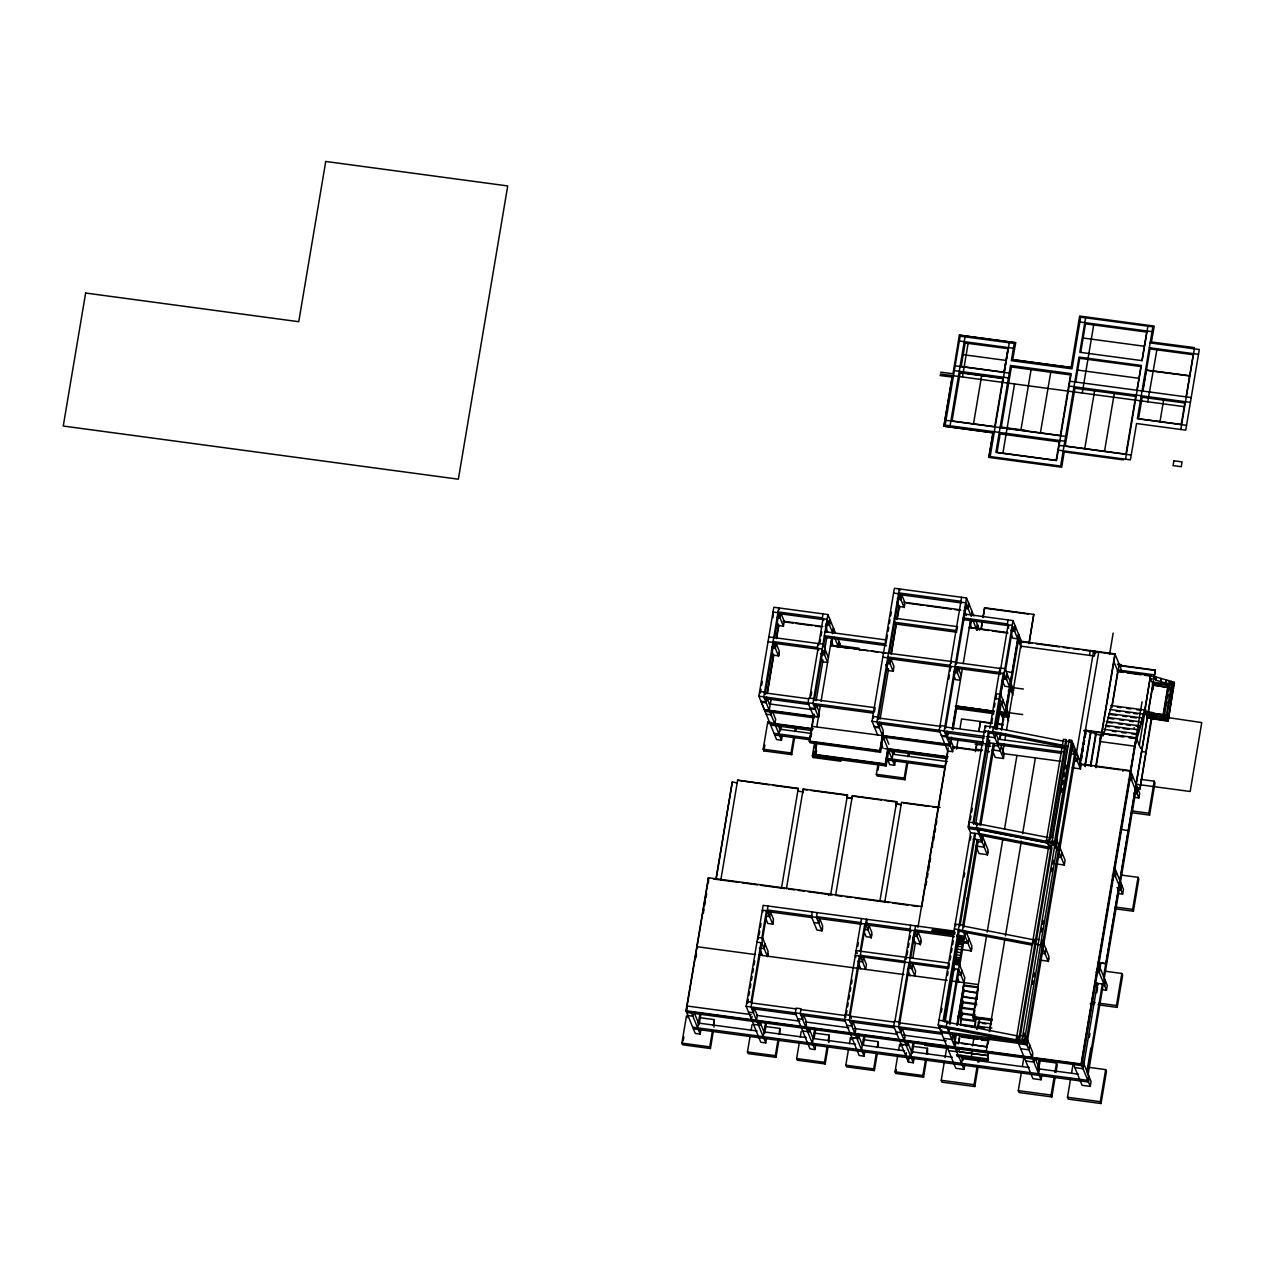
<?xml version="1.0" encoding="UTF-8"?>
<svg xmlns="http://www.w3.org/2000/svg" width="1265" height="1265" viewBox="0 0 1265 1265"><rect width="100%" height="100%" fill="white"/><g stroke="black" fill="none" stroke-linecap="round" stroke-linejoin="round"><path stroke-width="1.5" d="M961.147 1021.661L961.969 1012.158M962.459 1006.45L962.95 1000.757M963.614 993.152L963.93 989.341M975.157 1027.386L975.979 1017.882M700.968 1029.299L700.162 1034.106L695.244 1033.442L685.994 1010.782L708.384 877.768L921.505 906.452M708.59 878.29L686.199 1011.304L1081.322 1064.45L1136.46 738.254L1128.665 737.274M695.845 957.905L696.493 954.079M703.419 912.935L704.067 909.108M704.716 905.281L705.348 901.455M705.997 897.628L706.645 893.802M708.526 882.638L708.384 877.768M713.381 1031.007L710.424 1048.527L682.562 1044.779L681.882 1043.119L686.468 1015.874L687.148 1017.534M683.211 1040.889L683.875 1037M693.41 1013.012L692.872 1016.222L687.939 1015.558M715.958 879.064L732.293 781.944L737.384 783.019M716.116 879.475L732.293 781.944M720.813 880.076L737.622 780.205L798.278 788.364L798.057 791.178L802.975 791.843M697.616 1027.86L700.035 1013.486M701.031 1013.249L699.102 1024.713L694.359 1013.075M782.292 735.424L781.485 740.231L776.568 739.582L758.858 696.177L773.832 607.263L827.927 614.553L835.279 632.547M761.008 689.172L760.36 693.03L759.68 691.37L764.598 692.034L765.278 693.694L774.053 641.481M761.657 685.298L762.305 681.424M773.042 617.605L773.026 612.07L777.943 612.734L783.414 626.175L778.497 625.511L777.137 622.174M774.718 637.607L778.623 614.395M767.017 693.773L773.484 655.317L771.476 650.163M776.394 638.003L778.671 624.546M767.491 692.73L773.69 655.823M776.599 638.619L778.718 626.001M767.017 698.011L766.211 702.818L761.293 702.154L764.345 709.633L769.262 710.298L770.069 705.459L766.685 697.142L765.863 701.949L760.945 701.284M776.188 643.521L775.382 648.328L772.093 647.886M710.424 1048.527L709.744 1046.867L712.369 1031.291M713.349 1025.456L714.33 1019.622L699.466 1017.629M714.029 1027.117L714.33 1019.622M770.306 704.052L771.112 699.26L767.839 698.818M773.516 655.159L778.434 655.808L779.24 651.001L775.84 642.683L775.034 647.49L771.761 647.048M783.414 626.175L784.237 621.368L780.837 613.051L780.031 617.858L776.742 617.415M778.639 656.314L779.177 653.12M794.673 737.116L791.716 754.636L763.854 750.888L763.174 749.212L767.76 721.983L771.476 722.473M763.854 750.888L764.835 745.038M771.666 711.657L771.128 714.851L766.211 714.187M774.86 724.023L775.666 719.216L772.678 711.895M778.94 734L780.379 725.367M781.391 725.13L780.426 730.854L778.386 725.873M752.106 1016.396L751.568 1019.606L746.144 1006.292L763.143 905.345L954.363 931.072M748.279 999.318L747.631 1003.145L746.951 1001.485L751.869 1002.149M748.912 995.492L749.56 991.681M750.208 987.854L750.857 984.028M751.489 980.201L752.137 976.374M752.786 972.548L753.418 968.721M754.067 964.895L754.715 961.068M759.079 935.167L759.727 931.261M760.392 927.372L761.04 923.482M791.716 754.636L791.052 752.975L793.661 737.4M794.641 731.565L795.305 727.675M795.653 731.281L796.302 727.391M758.415 939.057L757.735 937.381L762.653 938.045L768.092 951.359L767.286 956.166L761.846 942.852L767.096 912.365L766.432 910.705L761.846 937.934L762.526 939.595M765.926 918.959L767.76 923.45L772.678 924.114L767.238 910.8L768.061 905.993M754.24 1007.968L753.434 1012.775L748.516 1012.111M765.04 943.864L764.218 948.671L759.3 948.023M778.955 1039.83L776.014 1057.35L748.137 1053.603L747.457 1051.942L750.082 1036.367M751.062 1030.532L752.043 1024.697M823.025 613.857L822.203 618.696L827.12 619.328L827.8 620.989L825.871 632.453M809.679 698.09L818.044 648.423L818.724 650.084M818.85 643.616L823.025 618.775L823.705 620.435M772.678 924.114L773.484 919.307L770.432 911.828L769.626 916.635L766.337 916.192M811.007 695.94L811.64 692.113M819.847 643.363L820.495 639.552M821.127 635.726L821.776 631.899M767.491 956.688L768.029 953.478M772.978 924.13L773.421 921.458M758.984 1021.835L758.447 1025.045L753.529 1024.381M781.47 888.236L798.278 788.364M827.927 614.553L812.968 703.451L818.439 716.907L813.522 716.259M822.819 650.637L814.454 700.32L813.774 698.644L808.857 697.98L808.05 702.802L814.217 717.872L765.025 711.278M823.626 645.83L825.239 636.279M760.059 1025.488L760.692 1021.661M950.3 746.034L883.081 736.989L880.519 752.232L810.027 742.761L809.347 741.084L813.854 714.266M816.131 700.747L822.993 659.998M824.59 650.51L826.883 636.928M814.138 714.409L809.553 741.606L880.06 751.094L883.16 732.656M815.593 705.364L815.055 708.574L810.138 707.91M825.033 649.309L824.227 654.116L820.938 653.673M830.014 619.66L829.207 624.467L825.934 624.024M825.365 650.131L824.559 654.938L821.285 654.511M830.362 620.498L829.555 625.305L826.266 624.863M810.991 737.005L811.64 733.178M786.387 888.9L803.196 789.028L847.471 794.973L847.234 797.804M802.722 793.282L803.196 789.028M763.19 1036.683L765.61 1022.31M766.622 1022.073L764.677 1033.537L759.933 1021.899M816.826 726.521L820.416 705.222M821.048 701.411L831.785 637.639M832.433 633.781L833.414 627.978M818.661 717.382L819.198 714.187M830.631 646.257L832.022 638.066M832.829 633.275L833.619 628.499M812.383 755.837L840.26 759.585L840.94 761.261L813.063 757.498L812.383 755.837L814.676 742.223M831.421 645.545L832.67 638.129M833.556 632.832L834.094 629.638M813.063 757.498L814.043 751.663M814.707 747.773L815.356 743.883M751.789 1020.128L760.818 1042.265L765.736 1042.929L766.543 1038.122M888.678 750.746L886.117 765.957L815.625 756.47L814.771 754.399L816.7 742.919M816.558 745.243L814.945 754.81L885.437 764.297L887.998 749.07M815.625 756.47L816.589 750.746M837.873 647.032L838.837 641.292M838.047 647.443L839.011 641.703M839.154 646.573L839.691 643.363M776.014 1057.35L775.334 1055.69L777.943 1040.115M778.94 1034.28L779.92 1028.445L765.056 1026.453M779.936 1033.995L779.92 1028.445M813.885 922.58L818.803 923.244L819.609 918.437L822.661 925.933L821.855 930.74L816.937 930.075L811.513 916.761L812.32 911.954M821.855 930.74L816.431 917.425L817.237 912.618M828.132 1046.455L825.191 1063.96L797.314 1060.212L796.65 1058.552L799.259 1042.993M800.239 1037.158L801.235 1031.307M806.422 1024.191L805.884 1027.401L814.929 1049.539L810.011 1048.875L800.966 1026.737M822.155 930.755L822.598 928.083M808.161 1028.461L807.623 1031.655L802.706 1031.007M830.662 894.845L847.471 794.973M809.236 1032.098L809.885 1028.271M835.643 895.161L852.373 795.701L896.648 801.662L896.158 805.979M848.878 798.025L852.151 798.468L852.373 795.701M812.383 1043.309L814.802 1028.935M814.186 1038.249L815.798 1028.682M814.929 1049.539L815.735 1044.732M877.704 735.202L872.012 721.256L894.387 588.257L966.523 597.966L973.876 615.96M886.797 639.062L887.445 635.22M888.093 631.361L888.742 627.503M889.39 623.645L890.038 619.787M890.687 615.928L891.335 612.07M888.473 659.018L878.416 718.773L877.736 717.113L872.818 716.449L873.498 718.109M889.437 653.23L894.845 621.162M895.288 618.522L899.178 595.388M880.076 719.263L888.568 668.837M891.113 653.736L896.3 622.886M896.948 619.028L899.225 605.54M889.801 662.939L890.607 658.132L894.007 666.449L893.201 671.256L888.283 670.592L885.832 664.599M891.319 654.258L896.379 624.214M897.17 619.55L899.447 606.03M880.155 723.058L879.349 727.865L874.431 727.201M890.955 658.954L890.133 663.761L886.86 663.334M901.739 594.866L900.933 599.673L897.644 599.231M825.191 1063.96L824.511 1062.3L827.136 1046.74M828.116 1040.905L829.097 1035.055L814.233 1033.062M828.796 1042.566L829.097 1035.055M880.519 752.232L879.839 750.572L883.207 730.538L879.823 722.22L879.017 727.027L874.099 726.379M897.233 601.998L899.067 606.488L903.985 607.153L904.791 602.346L901.392 594.028L900.585 598.835L897.312 598.392M904.206 607.643L904.728 604.464M907.843 762.21L904.886 779.714L877.024 775.967L876.345 774.307L877.973 764.582M878.005 770.132L878.653 766.242M884.282 739.899L884.82 736.72M886.117 765.957L885.279 763.886L887.84 748.659L948.197 756.786M952.102 377.176L943.848 426.226L992.93 432.836L988.787 457.408L1061.73 467.228L1064.181 451.921L1123.399 459.891M861.497 918.58L844.514 1019.527L849.938 1032.841M846.317 1014.467L846.965 1010.64M847.613 1006.814L848.246 1003.003M848.894 999.176L849.542 995.349M850.191 991.523L850.823 987.696M851.472 983.87L852.12 980.043M857.765 946.441L858.429 942.552M892.078 759.047L893.533 750.43M860.216 951.169L864.786 923.924L865.466 925.601L860.216 956.087L865.655 969.401L866.462 964.594L863.41 957.099L862.588 961.906L857.67 961.258M893.881 754.003L894.529 750.177M863.679 930.692L866.13 936.685L871.047 937.349L865.608 924.035L866.414 919.228L867.094 920.904M950.078 425.783L965.053 336.838M910.689 930.866L866.43 924.905L866.873 922.232M952.039 420.945L960.151 372.78L1002.86 378.52L994.749 426.7L951.913 420.929M961.194 366.565L965.163 343.005M944.639 766.131L887.16 758.399L889.706 764.629L894.624 765.293L895.43 760.486M877.325 1053.065L874.384 1070.585L846.506 1066.838L845.826 1065.177L848.451 1049.602M849.432 1043.767L850.412 1037.932L854.128 1038.423M962.459 376.986L968.199 342.831M871.047 937.349L871.854 932.542L868.802 925.063L867.996 929.87L864.707 929.427M855.614 1030.817L855.077 1034.011L864.106 1056.164L859.188 1055.5L850.159 1033.347M871.174 938.33L871.822 934.503M857.623 1033.473L856.816 1038.28L851.898 1037.616M879.902 901.123L896.648 801.662M858.413 1038.723L859.062 1034.897M904.886 779.714L904.206 778.054L906.831 762.495M907.811 756.644L908.476 752.754M908.823 756.359L909.472 752.469M884.82 901.787L901.565 802.326L940.053 807.497M861.56 1049.918L863.979 1035.545M863.378 1044.858L864.975 1035.308M864.106 1056.164L864.912 1051.357M973.497 423.965L981.656 375.547M874.384 1070.585L873.704 1068.925L876.313 1053.35M877.293 1047.515L878.29 1041.68L863.426 1039.672M878.305 1047.23L878.29 1041.68M961.621 597.27L939.231 730.3L944.702 743.741M948.829 678.957L949.477 675.099M950.126 671.241L950.774 667.398M988.93 457.298L993.072 432.725L943.99 426.131L952.245 377.065L940.037 375.547M910.689 925.189L909.883 929.996L914.801 930.66L920.224 943.975L915.307 943.31L912.871 937.318M894.908 1021.393L904.902 962.096M966.523 597.966L944.149 730.964L952.592 751.679L947.675 751.015L944.923 744.231M1009.312 342.783L990.163 456.554L1060.655 466.042L1078.998 357.078L1141.299 365.459L1125.518 459.211M907.037 955.059L907.685 951.169M908.349 947.279L908.997 943.39M909.661 939.5L910.31 935.61M966.397 604.433L956.34 664.204L955.676 662.465L1000.757 668.521L1000.077 672.537L954.996 666.465L955.676 668.126L945.635 727.818L944.955 726.157L940.037 725.493L940.717 727.154M968.61 603.073L967.804 607.88L964.531 607.437M947.374 732.103L946.568 736.91L941.65 736.246M958.174 667.999L957.352 672.806L954.079 672.379M968.958 603.911L968.152 608.718L964.863 608.275M909.804 957.842L914.389 930.597L915.069 932.273L910.816 957.558M908.507 968.089L911.78 968.531L912.587 963.724L915.639 971.204L914.832 976.011L909.409 962.712L910.215 957.905M914.801 930.66L915.607 925.854M947.564 737.448L947.327 733.115L946.647 737.116L983.474 742.065M899.7 1023.606L909.677 964.31L908.997 962.649L899.02 1021.946L899.968 1024.46M912.808 958.127L915.465 942.346M917.963 927.498L948.212 747.805M921.726 906.973L948.038 750.604M950.6 738.618L949.62 744.389L812.114 726.379M952.213 728.972L962.27 669.217M963.234 663.572L970.714 619.107M972.01 611.39L971.204 616.197L965.717 602.773L960.799 602.108M926.059 885.168L926.692 881.341M927.34 877.515L927.988 873.688M928.636 869.861L929.269 866.035M929.917 862.208L930.566 858.382M932.447 847.218L932.511 842.87M933.633 840.15L934.282 836.244M934.93 832.433L935.594 828.464M936.227 824.701L936.875 820.843M949.841 744.911L951.138 737.21M952.434 729.494L956.435 705.664M969.48 628.167L970.919 619.629M971.567 615.77L972.216 611.912M926.502 1059.69L923.561 1077.195L895.683 1073.447L895.003 1071.787L897.628 1056.228M898.609 1050.377L899.589 1044.542L903.305 1045.048M950.3 746.065L951.754 737.432M953.051 729.779L956.909 706.803M970.271 627.408L971.567 619.755M895.683 1073.447L896.347 1069.557M920.224 943.975L921.031 939.152L917.979 931.673L917.172 936.48L913.899 936.037M952.592 751.679L953.399 746.872L950.648 740.104M1002.971 452.712L1014.546 383.991M904.791 1037.427L904.254 1040.636L913.298 1062.774L908.381 1062.11L899.336 1039.972M920.367 944.955L920.999 941.128M906.531 1041.696L905.993 1044.89L901.075 1044.242M956.498 749.133L958.079 739.709M959.993 728.387L961.574 718.963L991.839 723.042M976.548 630.033L977.434 624.704M977.608 625.116L976.801 629.923L973.07 620.751M905.835 1055.88L906.373 1052.67M907.606 1045.333L908.254 1041.506M977.75 629.986L978.288 626.776M981.118 628.468L982.383 620.941M983.016 617.178L984.597 607.769L1033.79 614.395L1029.109 643.648M908.381 1062.11L908.918 1058.916M981.292 628.879L982.241 623.234M983.19 617.589L984.597 607.769M910.753 1056.544L913.172 1042.17M932.384 931.578L932.827 929.016M913.852 1043.831L912.239 1053.397L907.479 1041.759M933.285 931.704L933.712 929.143M934.218 931.831L934.661 929.269M913.298 1062.774L914.105 1057.967M935.594 932.02L936.021 929.459M1020.855 430.337L1031.101 369.475M936.812 932.178L937.239 929.617M938.061 932.352L938.504 929.791M939.721 932.574L940.164 930.012M941.524 932.811L941.966 930.249M943.88 933.127L944.307 930.566M975.347 751.663L976.944 742.239M978.841 730.933L980.422 721.509L979.015 731.344M975.837 750.192L977.102 742.65M946.473 933.475L946.9 930.914M923.561 1077.195L922.881 1075.535L925.506 1059.975M926.486 1054.14L927.466 1048.29L912.603 1046.297M927.498 1053.856L927.466 1048.29M949.05 933.823L949.477 931.261M946.679 1045.855L938.187 1025.061L970.555 832.765L968.184 826.946L985.166 725.984L993.373 727.09L994.037 728.751L1003.303 673.344L1003.983 675.004L1000.441 696.05M951.027 934.092L951.47 931.53M970.318 819.91L970.967 816.02M971.631 812.13L972.279 808.256M952.403 934.282L952.83 931.72M953.747 934.456L954.19 931.894M941.302 1012.253L941.951 1008.379M947.485 975.521L948.133 971.662M948.782 967.788L949.43 963.93M950.078 960.056L950.742 956.198M951.391 952.324L952.039 948.465M952.687 944.591L953.336 940.733M964.072 876.945L964.721 873.087M970.255 840.229L970.903 836.355M989.863 728.26L999.998 668.015L1004.932 668.647L1010.403 682.104M1008.679 628.152L1007.288 624.752L1008.094 619.913M991.839 722.268L992.472 718.457M993.12 714.63L993.768 710.803M994.401 706.977L995.049 703.15M995.697 699.324L996.346 695.497M1000.836 668.094L1008.11 624.831L1008.79 626.491M1040.399 432.962L1050.772 372.131M975.536 824.48L989.736 740.183M941.239 1032.54L941.698 1029.868M943.089 1020.808L974.651 833.319L975.331 834.979L960.04 925.822M944.101 1020.539L959.392 929.68M977.054 829.714L968.848 828.607L968.99 822.139L977.181 823.23L976.374 828.037L968.184 826.946M1003.414 758.51L1004.22 753.703L1001.168 746.224L1000.362 751.03L992.171 749.924L995.223 757.403L1003.414 758.51L992.551 731.897L993.373 727.09M945.066 1022.278L954.079 968.721M954.885 963.914L959.471 936.669L960.151 938.33M1008.648 720.765L999.793 699.118L1013.012 620.609L963.835 613.952M994.97 728.561L999.793 699.877M962.807 925.063L977.197 839.549L978.051 841.636L963.645 927.134M979.648 825.033L993.373 743.409L994.227 745.48L980.818 825.16M995.761 729.257L999.856 704.953L1000.694 707.024L996.931 729.462M1005.612 670.308L1012.885 627.045M938.994 1020.254L947.2 1021.345L946.378 1026.152L964.025 1069.415L955.834 1068.308L946.884 1046.376M955.85 925.759L955.186 924.098L963.377 925.205L962.57 930.012L971.046 950.806L962.855 949.699M979.553 829.065L978.746 833.872L970.555 832.765M1002.702 699.434L1001.88 704.241L998.607 703.799M1007.019 673.786L1006.197 678.593L1002.924 678.151M1015.099 625.716L1014.293 630.523L1011.02 630.081M1003.034 700.257L1002.228 705.064L998.955 704.621M1007.351 674.625L1006.545 679.432L1003.256 678.989M1015.447 626.555L1014.641 631.361L1011.352 630.919M949.161 1022.832L958.174 969.275L958.854 970.935L949.841 1024.492M963.566 937.223L958.981 964.468L959.661 966.128L964.246 938.883L963.566 937.223L957.431 936.4M958.585 969.322L959.392 964.515L954.474 963.851L953.668 968.658L958.585 969.322L964.23 983.158M948.924 1032.398L949.73 1027.591M986.732 736.61L994.938 737.716L995.745 732.909L998.291 739.155L997.484 743.962L989.277 742.855M977.972 1067.707L974.793 1086.556L942.014 1082.144L941.239 1080.278L944.417 1061.414M945.05 1057.651L946.647 1048.226L924.731 1045.269M982.952 837.383L982.146 842.19L977.228 841.525M999.666 739.25L1000.647 733.447M1001.295 729.573L1003.572 716.037M999.951 739.282L1000.931 733.479M1001.501 730.095L1003.857 716.069M961.78 970.334L960.957 975.141L957.684 974.714M1004.916 714.678L1018.499 634.034M1018.705 634.556L1005.137 715.199L999.461 714.44M1019.179 635.694L1005.96 714.187L1001.042 713.523M968.8 938.519L967.994 943.326L963.076 942.662M984.992 842.364L984.186 847.171L975.979 846.064L979.031 853.559L987.238 854.666L988.044 849.843L982.099 835.295L981.292 840.102L973.101 838.995M1007.952 712.322L1007.146 717.097L1002.228 716.449M1012.269 686.689L1011.462 691.465L1008.189 691.022M1019.558 643.395L1020.365 638.604M954.363 1040.004L955.328 1034.28M956.941 1024.713L964.831 977.829L959.392 964.515M1002.592 753.481L1004.22 743.82M1004.869 739.946L1005.849 734.143M1006.497 730.269L1021.472 641.308M954.569 1040.526L955.534 1034.786M957.146 1025.235L963.914 985.071M963.124 990.637L963.614 985.04L977.956 986.969L977.481 992.566L963.124 990.637L977.798 993.357M954.711 1043.593L956.324 1034.027M957.937 1024.46L963.724 990.036M960.546 1025.045L962.649 996.235L977.307 998.971L962.965 997.041M954.869 1046.946L955.676 1042.139L952.624 1034.659L951.818 1039.466L943.611 1038.359M971.046 950.806L971.868 945.999L965.922 931.435L965.116 936.258L958.554 935.373M955.075 1047.467L955.613 1044.273M971.267 951.327L971.805 948.118M987.443 855.172L987.981 851.977M957.352 1048.527L956.814 1051.737L948.623 1050.63M958.285 1043.862L959.566 1036.241L988.487 1040.13M958.823 1042.471L959.487 1038.565M959.55 1038.47L958.87 1042.154M1029.046 642.604L1033.79 614.395M1085.607 317.815L1079.804 352.271L1142.105 360.652L1147.908 326.196M1075.693 382.093L1079.693 358.295L1140.935 366.534L1136.935 390.332M1080.69 352.445L1085.496 323.84L1146.738 332.078L1141.916 360.683M961.574 1063.375L962.38 1058.568L1029.331 1067.581M964.025 1069.415L964.847 1064.592M972.975 1016.617L991.412 1019.1L992.013 1020.555L973.56 1018.072L972.975 1016.617L986.653 935.357M987.19 932.131L1002.924 838.616M1004.505 829.207L1016.933 755.411M978.256 986.969L973.18 1017.139L991.618 1019.606M974.192 1014.293L974.825 1010.529M975.473 1006.75L976.106 1002.987M976.738 999.208L977.371 995.444M962.333 1025.283L974.888 1026.974L975.584 1017.376M1082.239 393.099L1093.782 324.488M971.741 1051.073L971.488 1058.267M972.643 1045.791L973.923 1038.17M976.786 1029.346L977.323 1026.136L991.886 1028.097M991.207 1023.844L978.446 1022.12L977.639 1026.927L977.323 1026.136M979.584 1018.104L978.778 1022.911L978.446 1022.12M974.793 1086.556L974.034 1084.69L977.212 1065.826M977.845 1062.062L978.477 1058.283M978.92 1062.047L979.553 1058.283M1084.722 448.727L1094.605 390.743M988.313 1037.553L986.226 1051.658M989.293 1031.718L1004.979 938.504M1005.422 935.894L1021.377 841.098M1022.626 833.635L1035.371 757.893M971.188 1044.716L987.032 1046.851L988.677 1037.142M989.657 1031.307L991.792 1018.641M988.076 1043.91L988.724 1040.02M987.206 1058.805L956.466 1054.662L957.146 1056.338L987.886 1060.465L988.392 1051.8M987.965 1056.117L988.598 1052.322M987.886 1060.465L987.744 1055.595L958.807 1051.705L987.744 1055.611M1104.519 451.399L1114.275 393.383M1049.523 847.85L1046.424 840.213L1063.406 739.266L1065.873 739.598L1066.553 741.258L1049.555 842.221L1048.875 840.545L1065.873 739.598M1023.733 1056.212L1016.428 1038.328L1048.796 846.048L1051.247 846.364L1051.927 848.04L1019.574 1040.336L1018.894 1038.66L1051.247 846.364M938.187 1025.061L1017.107 1040.004L1017.787 1035.988L947.058 1022.152M1033.568 942.251L1034.106 939.041M1052.006 837.62L1067.375 746.287M1052.844 842.648L1052.164 840.988L1069.146 740.041L1071.613 740.373L1081.275 764.076L1080.468 768.883L1072.277 767.776M1061.335 792.175L1061.983 788.301M1062.632 784.411L1063.296 780.537M1063.944 776.647L1064.592 772.757M1065.256 768.883L1065.905 764.993M1056.085 863.916L1064.292 865.023L1054.615 841.32L1071.613 740.373M1022.847 1040.763L1022.167 1039.103L1054.536 846.807L1056.987 847.139L1024.634 1039.435L1031.924 1057.319L1032.73 1052.512L1026.121 1036.288L1025.298 1041.095L1017.107 1040.004M1023.496 1036.889L1024.16 1032.999M1032.335 984.439L1032.983 980.565M1033.631 976.675L1034.296 972.785M1041.158 932.005L1041.807 928.115M1042.455 924.225L1043.119 920.351M1051.294 871.791L1051.942 867.901M1052.591 864.011L1053.255 860.137M1072.973 743.693L1055.975 844.656L1047.357 842.506M1057.287 841.083L1056.481 845.89L1048.29 844.799M1072.673 749.75L1073.479 744.943M1089.513 655.381L1090.319 650.574M1075.345 749.513L1025.978 1042.771L940.733 1031.291M1055.026 1078.065L1051.848 1096.929L1019.068 1092.517L1018.309 1090.636L1021.472 1071.787M1022.42 1066.126L1023.701 1058.584M1026.959 1038.375L1026.152 1043.182L1017.961 1042.075M1042.344 947.026L1043.151 942.219M1058.52 850.886L1059.327 846.079M1074.697 754.746L1075.519 749.939M1076.183 751.6L1026.832 1044.843L1018.641 1043.736M1076.025 755.458L1093.608 651.016L1094.288 652.677M1029.678 1045.032L1028.872 1049.839L1020.665 1048.732M1045.855 948.877L1045.048 953.683L1041.775 953.241M1062.047 852.736L1061.24 857.544L1057.951 857.101M1078.223 756.581L1077.416 761.388L1074.143 760.945M1079.646 763.854L1098.732 652.202L1083.061 650.084M1079.851 764.376L1085.718 729.557M1142.801 390.411L1146.311 369.57M1080.231 763.238L1085.718 730.601M1142.912 391.138L1150.027 348.919L1193.227 354.722L1186.111 396.941M1081.132 760.028L1081.765 756.185M1082.413 752.343L1083.061 748.516M1083.71 744.674L1084.358 740.831M1085.006 736.989L1085.655 733.147M1081.29 759.712L1081.955 755.837M1082.603 751.979L1083.251 748.105M1083.899 744.247L1084.548 740.373M1085.212 736.499L1085.86 732.641M1048.1 961.179L1048.922 956.372L1042.297 940.148L1041.49 944.955L1048.1 961.179L1039.909 960.072M1064.292 865.023L1065.098 860.216L1056.101 838.173M1032.683 1054.63L1032.129 1057.84L1041.095 1079.772L1032.888 1078.666L1023.938 1056.734M1048.321 961.685L1048.859 958.49M1034.422 1058.9L1033.869 1062.094L1025.678 1061.003M1084.817 765.831L1090.636 731.265M1085.164 766.653L1090.968 732.103M1147.75 401.922L1156.858 349.962M1039.435 1058.995L1037.79 1068.719L1038.47 1070.38L1040.431 1058.726M1090.398 765.404L1095.901 732.767M1038.628 1073.748L1039.435 1068.941L1035.371 1058.963M1090.746 766.226L1096.233 733.589M1109.579 654.337L1113.168 633.069M1041.095 1079.772L1041.901 1074.965M1099.854 739.788L1100.708 734.744M1095.664 766.89L1101.151 734.253M1094.525 733.795L1103.064 735.724L1101.704 732.403L1114.924 653.879L1020.191 641.134M1095.996 767.728L1101.483 735.091M1103.064 735.724L1103.46 733.321M1117.77 671.13L1111.84 706.392L1111.492 705.554L1103.792 734.222L1102.321 730.522M1111.935 707.609L1119.209 664.378M1159.989 421.704L1163.626 400.025M1051.848 1096.929L1051.089 1095.047L1053.951 1078.08M1054.899 1072.42L1056.481 1062.995L1039.134 1060.671M1055.975 1072.42L1057.255 1064.877L1056.481 1062.995M1088.311 1067.281L1105.673 1069.621L1106.432 1071.487L1101.04 1103.539L1068.245 1099.127L1067.486 1097.261L1070.664 1078.397M1071.613 1072.752L1072.878 1065.209M1180.814 429.483L1194.397 348.84M1073.115 1063.359L1082.081 1085.291L1090.272 1086.398L1081.101 1063.944L1142.058 701.79M1130.42 772.362L1136.239 737.795L1101.815 733.162M1104.108 729.336L1137.393 733.827L1136.587 738.634L1128.744 737.574M1131.147 772.346L1081.781 1065.604L686.674 1012.443L686.8 1005.975L751.173 1014.625M1105.246 725.367L1138.547 729.842L1137.725 734.649L1137.393 733.827M1106.401 721.398L1139.686 725.873L1138.88 730.68L1138.547 729.842M1136.112 726.173L1140.034 726.695L1140.84 721.888L1107.539 717.413M1108.693 713.444L1141.979 717.919L1141.172 722.726L1140.84 721.888M1100.866 962.981L1099.238 972.579L1095.964 972.137M1116.236 871.617L1115.43 876.424L1112.141 875.981M1132.412 775.477L1131.606 780.284L1128.333 779.841M1109.848 709.459L1143.133 713.95L1142.327 718.757L1141.979 717.919M1089.292 1037.474L1089.94 1033.584M1096.802 992.772L1097.467 988.882M1110.986 705.491L1144.287 709.965L1143.481 714.772L1143.133 713.95M1117.264 671.067L1150.549 675.542L1144.619 710.803L1144.287 709.965M1150.549 675.542L1144.73 711.926L1134.832 746.224L1099.57 741.48M1139.306 745.227L1144.983 711.578M1146.675 712.448L1146.28 714.851L1165.951 717.492L1166.52 718.915L1172.465 683.653L1171.548 681.408L1155.767 676.933L1144.888 675.273M1086.92 1071.392L1090.873 1047.958M1087.315 1073.384L1102.353 983.996L1103.033 985.656L1087.995 1075.06M1103.491 977.244L1153.411 680.697M1154.55 675.273L1155.198 670.055L1118.387 665.105M1098.178 962.665L1106.005 963.709L1153.569 681.108M1154.06 678.23L1155.198 670.055M1103.839 980.849L1119.225 889.516L1118.545 887.84M1120.031 884.709L1135.401 793.361L1134.721 791.7M1153.538 685.93L1152.889 689.773L1152.478 688.729M1088.627 1075.55L1087.805 1080.357L692.698 1027.196M1104.804 979.41L1103.997 984.217L1095.79 983.111L1097.656 987.68M1120.98 883.255L1120.173 888.062L1116.9 887.635M1136.365 791.922L1137.172 787.115M1150.312 678.356L1151.798 681.993L1171.485 684.65L1155.704 680.159L1155.767 676.933M1155.704 680.159L1156.115 677.755M1089.307 1077.211L1088.485 1082.034L693.378 1028.872M1104.677 985.878L1105.484 981.071M1121.66 884.931L1120.853 889.738L1117.58 889.295M1137.852 788.775L1137.045 793.582L1133.756 793.139M1136.682 788.617L1139.955 789.06L1151.292 718.125M1139.955 789.06L1152.035 717.271M1090.272 1086.398L1091.078 1081.591L1082.128 1059.643M1101.53 989.578L1106.448 990.242L1107.27 985.435L1098.305 963.503M1117.722 893.438L1122.64 894.102L1123.447 889.295L1114.497 867.347M1133.899 797.282L1138.816 797.946L1139.623 793.139L1130.467 770.685L1080.01 763.902M1160.622 680.823L1161.033 678.42M1160.97 681.661L1161.365 679.258M1165.887 682.325L1166.283 679.922M1166.219 683.147L1166.63 680.744M1163.136 714.662L1168.133 684.966M1163.389 715.278L1168.069 687.448M1169.113 683.764L1164.069 718.583M1166.251 705.585L1166.883 701.885M1167.5 698.169L1168.133 694.453M1168.749 690.753L1169.382 687.037M1101.04 1103.539L1100.281 1101.673L1105.673 1069.621M1097.941 1004.79L1117.216 1007.399L1116.457 1005.517L1121.849 973.465L1104.487 971.14M1116.046 908.902L1133.408 911.243L1132.649 909.377L1138.041 877.325L1120.679 874.985M1132.222 812.763L1149.585 815.103L1148.826 813.221L1154.218 781.185L1140.714 779.366M1171.137 683.812L1171.548 681.408M1117.216 1007.399L1122.624 975.347L1121.849 973.465M1133.408 911.243L1138.8 879.191L1138.041 877.325M1149.585 815.103L1154.977 783.051L1154.218 781.185M1165.951 717.492L1171.88 682.246L1169.429 681.914M1167.832 720.639L1146.596 717.793L1168.085 721.271L1174.284 682.278L1170.425 681.772M1168.085 721.271L1174.284 682.278M977.576 1028.698L979.679 1021.235M1149.664 678.309L1150.771 676.063M1146.58 370.076L1189.559 375.689M1146.549 370.329L1189.527 375.942M1079.883 321.958L1152.02 331.667M1194.397 347.622L1151.45 341.977L1154.249 326.085L1079.63 316.044L1071.091 367.562L1012.696 359.703L1015.7 342.657L959.376 335.083L952.988 373.792L940.622 372.131M1150.122 342.894L1199.315 349.504L1185.732 430.147L1136.555 423.538L1130.436 459.859L1058.299 450.166M1083.235 338.04L1144.224 346.246M1149.316 347.701L1198.508 354.311M959.487 335.209L1015.558 342.752M959.313 340.981L1013.423 348.255M965.037 342.989L1008.015 348.65M1012.838 359.608L1070.981 367.419M963.076 354.643L1006.039 360.43M1077.843 370.092L1138.832 378.298M961.1 366.423L1004.046 372.21M955.138 365.822L1009.233 373.096M1069.905 381.255L1191.219 397.574M954.332 370.629L1008.426 377.903M1069.099 386.062L1190.412 402.381M960.072 372.495L1003.034 378.282M940.306 374.013L1183.993 406.634M1186.554 425.34L1137.361 418.731L1152.826 326.86L1080.69 317.151L1071.993 368.827L1011.336 360.667L1014.23 343.447L960.135 336.174L945.161 425.135L1064.83 441.232M1000.805 427.048L1025.393 430.353M945.967 420.328L1065.652 436.425M1059.105 445.359L1131.242 455.052M893.58 593.064L898.498 593.728L903.985 607.153M984.771 608.18L1028.287 614.047M903.779 602.219L960.309 609.825M906.926 603.12L923.482 605.35M926.122 605.714L951.09 609.066M954.68 609.556L960.704 610.363M1007.288 624.752L1012.206 625.384L1017.693 638.841L1012.775 638.177L1011.415 634.856M1007.146 632.5L969.306 627.424L988.771 630.523M992.219 630.998L1008.015 633.117M1020.396 641.655L1032.145 643.237M1036.067 643.774L1059.564 646.921M1063.486 647.459L1069.352 648.249M1073.273 648.771L1079.156 649.562M1100.55 652.44L1115.129 654.4L1101.91 732.925L1083.884 730.49M1020.665 646.115L1094.431 656.045L1095.237 651.238L1095.917 652.898M1117.422 664.172L1121.138 664.663L1121.818 666.339M1118.545 665.517L1155.372 670.466M783.098 621.21L822.819 626.555M785.312 622L793.044 623.044M795.985 623.439L812.367 625.637M815.229 626.017L821.143 626.823M1119.256 670.134L1154.392 674.862M825.033 631.725L886.512 640.011L885.848 644.011L824.369 635.742L825.049 637.402L886.528 645.672M1117.485 671.589L1123.352 672.379M1127.273 672.901L1140.983 674.751M1150.438 678.673L1155.372 679.337M1168.749 682.135L1174.537 682.91M1170.299 683.369L1174.268 684.491M1152.383 683.416L1169.603 685.725L1169.018 684.318M1167.832 687.575L1152.13 684.871L1173.62 688.35M838.553 645.498L858.998 648.249L859.678 649.91M768.835 636.912L822.946 644.17L828.417 657.626M955.739 662.054L830.726 645.703M834.932 646.067L838.205 646.478L834.473 637.339M834.647 646.241L850.301 648.344M854.207 648.866L867.901 650.716M871.822 651.238L877.689 652.028M881.61 652.55L885.516 653.088M1004.521 671.067L1012.3 672.616M768.029 641.719L772.947 642.383L778.434 655.808M882.796 657.168L887.714 657.816L893.201 671.256M950.015 666.196L954.933 666.861L960.42 680.301L955.486 679.637L953.462 674.64M955.676 668.126L1000.757 674.198M953.747 671.541L957.02 671.984L957.826 667.177L961.226 675.494M1023.385 689.046L1010.371 687.29L1012.743 693.125M1117.201 707.119L1121.122 707.641M1127.004 708.432L1130.91 708.953M1136.792 709.744L1140.698 710.266M1147.339 711.8L1152.257 712.464L1152.668 713.507M1147.513 712.337L1169.002 715.816L1159.341 714.519M1148.588 712.701L1163.895 714.757M1149.695 713.223L1155.483 713.998M995.697 693.647L1000.615 694.311L1006.086 707.752M1116.062 711.088L1119.968 711.61M1125.85 712.401L1129.772 712.938M1133.677 713.46L1137.599 713.982M1146.849 716.259L1168.338 719.738L1162.503 718.378M994.875 698.454L999.793 699.118M1109.041 714.266L1116.869 715.326M1122.735 716.116L1126.656 716.638M1130.578 717.176L1136.444 717.967M1109.848 718.504L1113.753 719.042M1119.636 719.832L1123.557 720.354M1129.424 721.145L1133.345 721.667M1106.733 722.22L1112.615 723.011M1118.481 723.801L1122.403 724.339M1126.324 724.861L1130.23 725.383M1022.673 714.567L1006.276 712.353L1008.569 717.967M993.895 711.199L956.071 706.107L956.783 707.578L993.341 712.495M999.571 711.958L1005.28 712.559M1105.594 726.205L1109.5 726.727M1115.382 727.517L1119.304 728.039M1123.209 728.577L1129.092 729.367M955.265 706.297L993.91 711.483M997.769 712.005L1005.501 713.049M956.277 706.629L994.116 711.721M997.895 712.227L1005.248 712.717M955.945 708.59L993.784 713.681M1112.267 731.233L1116.189 731.755M1122.071 732.546L1125.976 733.068M1131.859 733.858L1135.78 734.396M1101.704 732.403L1085.307 730.205L1085.639 731.028M1084.01 730.806L1088.928 731.47M1103.349 733.858L1124.775 736.752M1089.26 732.308L1094.178 732.973M1109.168 734.933L1113.089 735.471M1118.956 736.262L1122.877 736.783M997.516 723.801L1003.192 724.56M808.73 698.786L764.455 692.841L765.135 694.501M813.648 699.45L875.127 707.72L874.447 711.721L758.858 696.177M980.66 721.936L992.013 723.453M997.69 724.212L1003.366 724.987M764.455 698.501L808.73 704.463M813.648 705.127L873.198 713.128M1065.731 741.148L1072.293 742.033L1055.295 842.98L1047.104 841.889M1142.311 751.616L1145.584 752.058L1146.011 753.102M992.551 731.897L984.36 730.791L985.04 732.451M810.47 708.764L815.387 709.428L816.194 704.621L819.261 712.1M939.895 726.268L877.61 717.888L878.274 719.548M985.514 732.403L944.828 726.932L945.493 728.593M988.313 732.894L993.231 733.558M769.183 703.893L810.802 709.491M1064.924 745.955L1068.198 746.397M872.012 721.256L984.834 736.42M998.291 739.155L1063.327 747.9M877.61 723.564L939.911 731.945M944.828 732.609L984.138 738.064M764.345 709.602L818.455 716.891M764.566 710.124L813.743 716.717M941.318 735.424L946.236 736.072L947.042 731.265L948.402 734.601M1062.647 751.9L997.611 743.156L998.291 744.816L1061.414 753.308M1070.427 753.766L1074.538 754.32M947.327 738.776L989.957 744.516L987.364 738.175M993.405 745.37L998.322 746.034M975.094 744.152L982.905 745.196M985.293 745.512L990.716 746.239M881.594 735.74L949.841 744.895M976.248 749.212L982.541 750.066M952.403 746.73L981.735 750.683M985.641 751.204L989.546 751.726M1003.24 753.576L1060.608 761.293M952.608 747.251L978.81 750.778M1080.215 764.424L1091.869 765.989M1095.158 766.432L1120.537 769.847M1129.044 770.986L1122.482 770.1L1122.94 771.255M769.784 722.916L813.284 728.767M769.942 723.359L811.561 728.925M770.622 725.019L812.114 730.601M779.746 729.193L810.533 733.336M774.022 733.336L809.727 738.143M884.725 748.627L946.457 756.944M774.686 734.997L810.406 739.804M887.603 750.588L947.137 758.605M1135.986 784.205L1190.159 791.495L1201.75 722.584L1146.058 714.33M809.347 741.084L879.839 750.572M947.406 761.577L892.884 754.24L891.525 750.92M1136.255 787.573L1139.528 788.016M887.84 760.059L945.319 767.792M814.771 754.399L885.279 763.886M763.174 749.212L791.052 752.975M876.345 774.307L904.206 778.054M1131.463 810.897L1148.826 813.221M1120.41 829.239L1128.396 830.71M769.104 784.838L737.622 780.205M773.01 785.359L798.452 788.775M803.37 789.439L807.228 789.961M811.071 790.483L845.716 795.132M852.547 796.112L881.42 800.002M885.263 800.524L896.806 802.073M903.653 802.99L928.668 806.358M932.526 806.88L938.298 807.655M847.06 797.377L852.151 798.468M1049.555 837.303L1052.828 837.73M1046.424 840.213L1048.875 840.545M1052.164 840.988L1054.615 841.32M1115.287 907.037L1132.649 909.377M713.507 878.954L738.95 882.385M741.828 882.764L757.482 884.868M760.471 885.279L784.869 888.552M788.712 889.074L794.626 889.864M798.341 890.37L804.398 891.177M807.956 891.667L832.117 894.908M835.691 895.399L841.747 896.205M845.463 896.711L851.377 897.502M855.219 898.024L889.01 902.562M892.394 903.02L908.254 905.155M911.954 905.661L917.868 906.452M1035.735 939.263L1039.024 939.705M954.363 928.905L1033.284 943.848M958.332 931.008L1032.066 945.145M932.447 929.206L954.98 932.242M932.321 929.902L954.869 932.938M1034.928 944.069L1039.846 944.734M932.21 930.581L954.759 933.617M932.084 931.356L954.616 934.376M860.832 922.58L816.558 916.619L817.237 918.295L861.512 924.241M910.009 929.19L865.75 923.244L866.43 924.905M953.683 935.072L914.927 929.854L915.607 931.514L954.363 936.732M767.238 910.8L762.321 910.152L763.001 911.812M811.513 916.761L816.431 917.425M860.69 923.387L865.608 924.035M960.151 937.729L962.776 938.077M959.993 938.725L962.618 939.089M959.819 939.784L962.428 940.132M959.597 941.065L962.222 941.413M963.977 941.856L967.33 942.298M964.009 942.125L967.456 942.583M959.313 942.71L961.938 943.058M1098.052 962.254L1106.005 963.709M959.06 944.243L961.685 944.591M958.696 946.41L961.321 946.758M958.206 949.272L960.831 949.635M957.716 952.229L960.341 952.577M957.257 954.98L959.882 955.328M956.862 957.32L959.487 957.684M956.593 958.949L959.202 959.297M956.387 960.167L958.997 960.515M956.182 961.353L958.807 961.716M955.96 962.697L958.57 963.06M955.802 963.63L958.427 963.977M948.703 963.076L856.105 950.616L857.29 953.541M955.66 964.499L958.269 964.847M948.023 967.093L909.535 961.906L910.136 963.361L948.623 968.547M756.929 942.188L761.846 942.852M860.216 956.087L855.298 955.423L855.978 957.099M909.409 962.712L904.491 962.048L905.297 957.241L905.882 958.696M755.442 954.569L696.778 946.679L697.458 948.339M759.206 955.075L904.048 974.572M907.448 975.03L947.074 980.359M950.98 980.881L978.367 984.565M1091.379 1002.149L1095.237 1002.671M1099.095 1003.192L1116.457 1005.517M963.93 985.83L978.288 987.759M1090.224 1003.762L1094.083 1004.284M962.159 1001.848L976.501 1003.777M962.475 1002.639L976.833 1004.568M961.669 1007.446L974.224 1009.138M962.001 1008.237L974.556 1009.929M961.194 1013.044L975.536 1014.973M961.511 1013.834L974.066 1015.526M958.696 1014.815L962.412 1015.305M985.056 1018.847L990.511 1019.574M957.526 1016.222L961.242 1016.728M974.24 1018.467L979.822 1019.226M960.704 1018.641L975.046 1020.57M961.02 1019.448L975.378 1021.377M982.415 1023.401L986.068 1023.891M960.214 1024.255L974.556 1026.184M979.458 1027.18L984.929 1027.907M1019.558 1035.418L1024.476 1036.067M938.867 1026.721L1017.787 1041.664M949.604 1028.398L961.084 1029.931M845.32 1014.72L850.238 1015.384L851.424 1018.293M1016.428 1038.328L1018.894 1038.66M1022.167 1039.103L1024.634 1039.435M751.742 1002.955L796.001 1008.901M800.919 1009.565L845.178 1015.526L845.858 1017.187M850.112 1016.19L894.371 1022.136M899.289 1022.8L939.974 1028.271M1017.36 1040.621L1023.1 1041.395L1023.527 1042.439M746.144 1006.292L949.446 1033.647M949.604 1034.058L1018.467 1043.325M751.742 1008.616L796.001 1014.577M800.919 1015.242L845.194 1021.187M850.112 1021.851L894.371 1027.812M899.289 1028.477L941.919 1034.201M961.621 1037.11L977.813 1039.277M981.419 1039.672L986.921 1040.51M981.529 1039.957L985.166 1040.447M797.709 1018.736L802.627 1019.4L803.433 1014.593L806.485 1022.073L805.678 1026.88L800.239 1013.565L801.061 1008.758L796.144 1008.11L795.321 1012.917L800.761 1026.215M846.886 1025.346L851.804 1026.01L852.61 1021.203L855.662 1028.682L854.855 1033.489L849.432 1020.191L860.073 957.652L859.394 955.976L849.416 1015.273L850.096 1016.933M896.079 1031.971L900.996 1032.635L901.803 1027.828L904.855 1035.308L904.048 1040.115L898.609 1026.801L899.431 1021.994L894.497 1021.345L893.691 1026.152L899.13 1039.451M756.944 1015.4L799.796 1021.171M805.647 1021.962L848.704 1027.749M854.349 1028.508L897.47 1034.311M903.052 1035.07L946.236 1040.874M953.715 1041.886L987.032 1046.851M953.921 1042.392L957.811 1042.929M961.621 1043.435L967.551 1044.242M685.994 1010.782L1081.101 1063.944M1074.855 1067.613L1083.061 1068.719L1097.435 983.332L1098.115 984.992M698.422 1023.053L757.134 1030.959M763.997 1031.876L806.343 1037.585M855.535 1044.194L813.189 1038.502L809.11 1028.524M904.712 1050.804L862.366 1045.111L858.302 1035.134M911.559 1051.737L952.245 1057.208M1039.435 1068.941L1078.476 1074.191M681.882 1043.119L709.744 1046.867M747.457 1051.942L775.334 1055.69M796.65 1058.552L824.511 1062.3M845.826 1065.177L873.704 1068.925M895.003 1071.787L922.881 1075.535M941.239 1080.278L974.034 1084.69M1018.309 1090.636L1051.089 1095.047M1067.486 1097.261L1100.281 1101.673M956.103 705.917L992.851 711.262M993.294 727.486L1064.023 741.322M1063.343 745.338L992.63 731.502L993.31 733.162L1064.023 746.998M977.118 823.642L1047.847 837.477M979.49 829.46L1048.306 842.917M977.118 829.302L1047.847 843.138L1047.167 841.478L976.438 827.642L987.238 854.666M978.81 833.461L1049.539 847.297M979.49 835.121L1050.219 848.973M963.234 926.012L1033.964 939.848M1148.557 711.958L1148.984 713.001M1145.236 708.922L1146.596 712.242M1144.841 711.278L1146.896 716.385M1114.924 653.879L1121.233 669.375M1113.896 661.658L1117.975 671.652M1139.686 725.873L1140.034 726.695M1134.152 727.47L1134.484 728.308M1136.255 737.732L1140.603 748.406M1129.866 776.014L1138.816 797.946M1069.146 740.041L1069.826 741.701M1071.471 746.84L1080.468 768.883M1013.012 620.609L1021.851 642.272M1113.69 872.17L1122.64 894.102M1017.898 639.331L1021.329 647.775M1010.624 682.626L1013.771 690.342M1009.818 687.417L1012.965 695.118M999.888 674.466L999.208 672.79L1004.11 673.486L1009.597 686.911L1004.679 686.247L1002.228 680.27M975.362 619.629L979.648 630.112M1006.308 708.274L1009.454 715.974M964.246 610.552L966.286 615.533M969.654 623.74L971.14 627.408M1000.583 712.385L1003.73 720.101M1054.536 846.807L1055.216 848.483M1097.498 968.31L1106.448 990.242M956.008 630.555L956.688 632.215L894.387 623.835L893.707 622.174L956.83 630.666L957.51 626.649L894.387 618.158L895.067 619.818M985.166 725.984L985.846 727.644M950.821 661.374L951.501 663.034M900 590.549L899.32 588.889L876.93 721.92L894.624 765.293M899.273 606.994L899.747 608.133M953.62 747.378L954.079 748.532M977.181 823.23L977.861 824.906M966.776 898.15L967.488 899.905M963.377 925.205L964.056 926.865M885.832 736.942L888.821 744.263M962.981 937.302L963.535 938.63M962.839 937.318L963.345 938.567M960.198 936.922L960.894 938.235M880.851 742.903L883.097 748.39M837.525 638.034L841.051 646.684M956.909 935.151L959.803 942.219M827.12 619.36L832.607 632.785M825.239 626.128L827.69 632.12M831.801 642.161L833.287 645.814M875.143 750.43L875.601 751.584M880.519 763.633L881.199 765.293M977.276 1017.677L977.655 1018.625M953.81 967.867L954.759 970.381M957.273 977.481L959.107 981.972M972.817 1017.187L974.509 1021.345M818.708 645.166L818.028 643.505L817.222 648.344L822.139 648.977L827.61 662.433L822.693 661.769L820.653 656.772M959.25 1035.45L959.819 1036.857M779.43 609.572L778.75 607.896L763.775 696.841L769.262 710.298M910.974 931.72L910.294 930.06L905.708 957.289L906.388 958.965M947.2 1021.345L947.865 1023.021M958.301 1048.59L959.661 1051.911M961.02 1055.247L963.06 1060.228M907.464 969.37L910.12 975.868M814.47 742.27L814.945 743.409M819.862 755.474L820.542 757.134M769.484 710.772L781.485 740.231M767.76 721.983L768.44 723.643M899.589 1044.542L900.269 1046.218M858.287 962.744L860.738 968.737M828.275 894.402L828.749 895.541M850.412 1037.932L851.092 1039.593M759.917 949.509L762.368 955.502M754.857 1009.47L757.308 1015.447L756.486 1020.254L751.062 1006.956L761.704 944.417L761.024 942.741L751.046 1002.038L751.726 1003.698M756.707 1020.776L765.736 1042.929M691.133 1011.953L700.162 1034.106M85.641 293.037L63.25 426.036L458.357 479.198L507.724 185.939L325.738 161.461L298.761 321.705L85.641 293.037M1007.999 348.776L1004.031 372.321L1008.11 348.792M1010.529 365.474L995.887 452.411L1056.544 460.571L1071.186 373.634L1010.529 365.474M1000.156 433.895L997.057 452.38L1056.149 460.334L1059.264 441.849L1000.156 433.895M1011.399 366.961L1001.2 427.57L1060.323 435.524L1070.538 374.914L1011.399 366.961M988.455 731.344L973.085 822.693L973.765 824.353L989.135 733.004L988.455 731.344M1074.918 388.213L1065.193 445.976L1125.929 454.151L1135.654 396.388L1074.918 388.213M1142.137 397.257L1138.532 418.699L1181.241 424.439L1184.846 402.997L1142.137 397.257M1173.873 460.792L1173.066 465.599L1181.257 466.706L1182.079 461.899L1173.873 460.792M960.941 601.286L898.64 592.89L899.32 594.566L961.621 602.946L960.941 601.286M1007.43 623.914L963.155 617.968L963.835 619.629L1008.11 625.59L1007.43 623.914M822.345 617.858L778.086 611.912L778.75 613.572L823.025 619.534L822.345 617.858M817.348 647.506L773.089 641.561L773.769 643.221L818.028 649.166L817.348 647.506M950.157 665.374L887.856 656.994L888.536 658.654L950.837 667.034L950.157 665.374M901.17 804.667L896.252 804.002L901.17 804.667M811.64 915.955L767.381 910.009L768.061 911.67L812.32 917.631L811.64 915.955M904.617 961.242L860.358 955.296L860.943 956.751L905.218 962.697L904.617 961.242M974.24 1038.976L973.591 1037.379L974.177 1038.786"/></g></svg>
